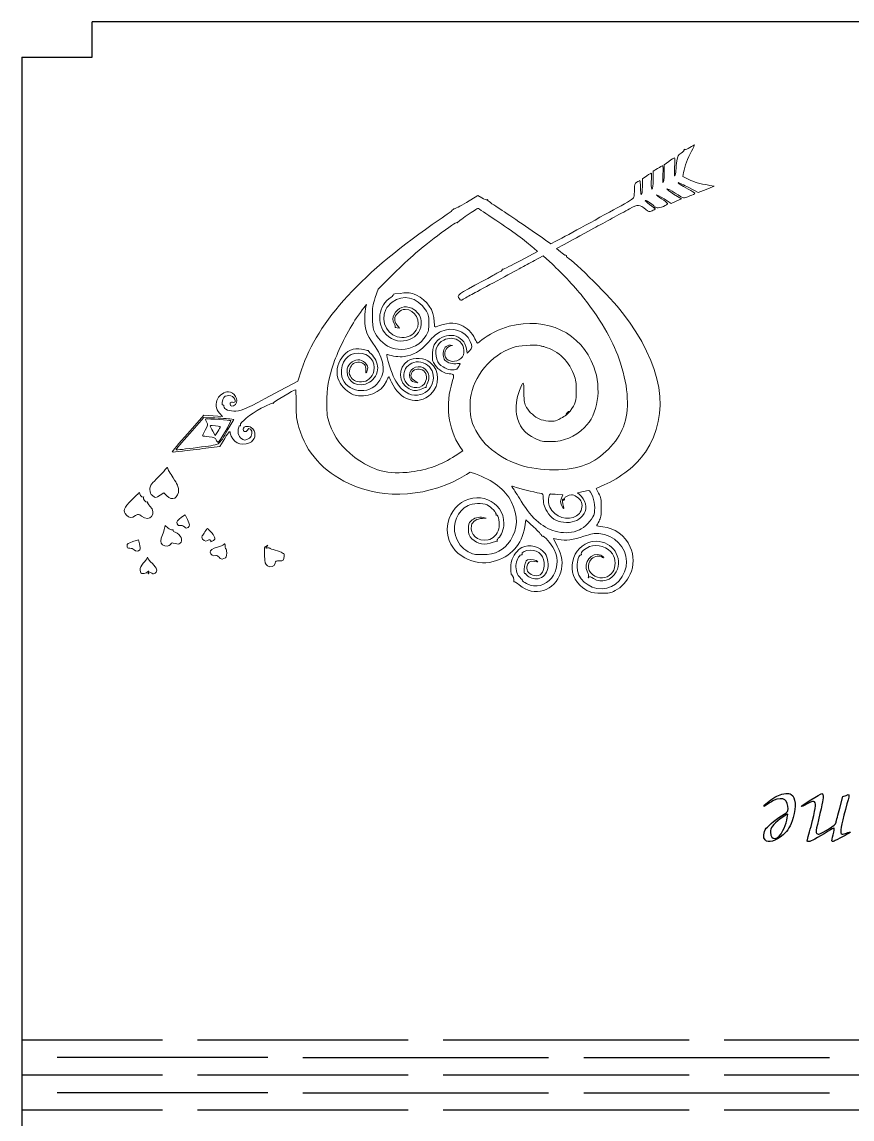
# Model space of a CAD drawing. Header units: millimetres. Extents: x 3 to 195, y -207 to -3.
# Drawn here: x 3 to 73.9, y -96.8 to -3 of the extents above; entities that cross this region are included whole.
import ezdxf

# ---------------------------------------------------------------- set-up
doc = ezdxf.new("R2010")
doc.units = ezdxf.units.MM
doc.layers.add('Box', color=7, linetype='CONTINUOUS')
doc.layers.add('Text', color=7, linetype='CONTINUOUS')
doc.layers.add('Heart', color=7, linetype='CONTINUOUS', lineweight=0)

msp = doc.modelspace()

# ---------------------------------------------------------------- linework, layer by layer
at = {"layer": 'Box', "color": 7}
for points in [[(138, -3), (9, -3)], [(9, -6), (9, -3)], [(3, -6), (3, -132)], [(3, -6), (9, -6)], [(15, -90), (3, -90)], [(36, -90), (18, -90)], [(60, -90), (39, -90)], [(84, -90), (63, -90)], [(24, -91.5), (6, -91.5)], [(27, -91.5), (48, -91.5)], [(51, -91.5), (72, -91.5)], [(15, -93), (3, -93)], [(36, -93), (18, -93)], [(60, -93), (39, -93)], [(84, -93), (63, -93)], [(24, -94.5), (6, -94.5)], [(27, -94.5), (48, -94.5)], [(51, -94.5), (72, -94.5)], [(15, -96), (3, -96)], [(36, -96), (18, -96)], [(60, -96), (39, -96)], [(84, -96), (63, -96)]]:
    msp.add_lwpolyline(points, dxfattribs=at)
at = {"layer": 'Heart', "color": 7}
for points in [[(60.201, -14.046), (60.201, -14.046)], [(57.873, -15.968), (57.873, -15.207), (58.276, -14.912)], [(56.942, -16.491), (56.942, -15.755), (57.311, -15.522)], [(59.529, -15.856), (59.471, -16.202), (59.987, -16.46)], [(56.011, -17.072), (56.011, -16.398), (56.392, -16.136)], [(58.683, -17.703), (59.349, -18.118), (58.909, -18.317), (58.469, -18.517), (57.865, -18.126)], [(61.768, -16.964), (62.149, -17.031), (61.462, -17.308), (60.775, -17.585), (59.973, -17.157)], [(40.974, -18.421), (41.95, -17.824), (42.295, -18.041)], [(41.048, -19.513), (41.048, -19.513)], [(45.622, -23.375), (47.044, -22.613), (46.722, -22.329)], [(47.745, -21.651), (48.179, -21.959), (48.603, -21.745)], [(49.334, -22.005), (48.661, -22.364), (49.003, -22.651)], [(48.318, -23.71), (47.521, -22.993), (46.792, -23.387)], [(34.756, -24.515), (33.441, -25.831), (33.19, -26.55)], [(31.585, -28.293), (31.585, -28.293)], [(35.056, -28.905), (35.268, -29.157), (35.064, -29.145)], [(39.039, -30.189), (39.039, -30.189)], [(40.991, -30.945), (41.048, -31.3), (41.248, -31.111)], [(24.579, -34.762), (26.576, -33.687), (26.889, -32.722)], [(36.566, -33.676), (36.834, -33.847), (36.58, -33.792)], [(17.168, -38.16), (18.531, -36.607), (19.338, -36.668), (20.146, -36.729), (19.875, -36.42)], [(49.746, -36.319), (49.746, -36.319)], [(18.927, -36.818), (18.546, -36.809), (17.337, -38.169), (17.337, -38.169)], [(19.838, -36.972), (19.838, -36.972)], [(20.602, -37.836), (21.114, -36.972), (20.761, -36.925)], [(19.096, -37.548), (19.096, -37.548)], [(19.3, -37.983), (19.503, -38.341), (19.723, -37.993)], [(20.323, -38.595), (19.899, -39.29), (18.715, -39.433)], [(40.02, -40.072), (40.666, -39.653), (40.42, -39.288)], [(15.455, -41.125), (15.455, -41.125)], [(41.765, -41.628), (41.309, -41.471), (40.977, -41.678)], [(44.95, -42.827), (44.95, -42.827)], [(52.741, -42.565), (52.054, -42.857), (52.275, -43.276)], [(13.057, -43.207), (13.057, -43.207)], [(15.369, -43.482), (15.13, -43.226), (14.815, -43.439)], [(48.004, -43.614), (48.004, -43.614)], [(49.104, -43.699), (49.226, -43.407), (48.745, -43.377)], [(50.721, -43.185), (50.469, -43.242), (50.65, -43.384)], [(16.632, -45.32), (16.948, -45.111), (17.134, -45.504), (17.134, -45.504)], [(42.393, -45.347), (42.676, -45.414), (42.337, -45.423)], [(46.736, -46.169), (46.056, -45.534), (45.957, -46.155)], [(15.193, -46.263), (15.244, -46.037), (15.487, -46.247), (15.487, -46.247)], [(19.212, -46.665), (19.212, -46.665)], [(12.478, -47.41), (12.971, -47.248), (13.054, -47.606), (13.054, -47.606)], [(20.366, -47.801), (20.366, -47.801)], [(48.842, -47.23), (48.404, -47.15), (48.739, -47.793)], [(23.922, -47.837), (23.922, -47.837)], [(13.756, -48.807), (13.756, -48.807)]]:
    msp.add_lwpolyline(points, dxfattribs=at)
for points in [[(59.313, -14.206), (59.476, -14.095), (59.599, -13.967), (59.586, -13.921)], [(60.201, -14.046), (59.874, -14.641), (59.617, -15.332), (59.529, -15.856)], [(59.586, -13.921), (59.573, -13.875), (59.6, -13.861), (59.646, -13.889)], [(59.646, -13.889), (59.692, -13.918), (59.883, -13.844), (60.07, -13.726)], [(60.07, -13.726), (60.257, -13.608), (60.429, -13.512), (60.452, -13.512)], [(60.452, -13.512), (60.476, -13.512), (60.363, -13.752), (60.201, -14.046)], [(58.276, -14.912), (58.497, -14.749), (58.711, -14.616), (58.751, -14.614)], [(58.751, -14.614), (58.792, -14.613), (58.799, -14.983), (58.768, -15.438)], [(58.879, -15.688), (58.888, -15.492), (58.923, -15.124), (58.956, -14.87)], [(58.956, -14.87), (59.009, -14.466), (59.054, -14.381), (59.313, -14.206)], [(56.392, -16.136), (56.601, -15.992), (56.777, -15.905), (56.782, -15.942)], [(57.311, -15.522), (57.514, -15.394), (57.71, -15.29), (57.747, -15.29)], [(57.747, -15.29), (57.784, -15.29), (57.791, -15.613), (57.763, -16.009)], [(58.768, -15.438), (58.735, -15.927), (58.742, -16.218), (58.787, -16.153)], [(58.787, -16.153), (58.828, -16.093), (58.87, -15.883), (58.879, -15.688)], [(55.332, -17.31), (55.333, -16.897), (55.362, -16.815), (55.542, -16.696)], [(55.542, -16.696), (55.657, -16.621), (55.771, -16.56), (55.796, -16.56)], [(55.796, -16.56), (55.821, -16.56), (55.842, -16.826), (55.842, -17.152)], [(56.774, -16.675), (56.763, -17.138), (56.786, -17.324), (56.85, -17.284)], [(56.782, -15.942), (56.787, -15.979), (56.783, -16.309), (56.774, -16.675)], [(56.85, -17.284), (56.905, -17.25), (56.942, -16.931), (56.942, -16.491)], [(57.763, -16.009), (57.733, -16.444), (57.744, -16.729), (57.793, -16.729)], [(57.793, -16.729), (57.838, -16.729), (57.873, -16.393), (57.873, -15.968)], [(59.094, -16.732), (58.96, -16.736), (59.334, -16.986), (59.927, -17.287)], [(59.973, -17.157), (59.533, -16.922), (59.137, -16.73), (59.094, -16.732)], [(59.987, -16.46), (60.468, -16.7), (60.807, -16.796), (61.768, -16.964)], [(55.283, -17.966), (55.31, -17.868), (55.332, -17.573), (55.332, -17.31)], [(55.842, -17.152), (55.842, -17.491), (55.878, -17.745), (55.926, -17.745)], [(55.926, -17.745), (55.976, -17.745), (56.011, -17.464), (56.011, -17.072)], [(57.22, -17.778), (57.197, -17.801), (57.389, -17.955), (57.647, -18.12)], [(57.865, -18.126), (57.533, -17.912), (57.243, -17.755), (57.22, -17.778)], [(58.11, -17.257), (58.059, -17.274), (58.317, -17.475), (58.683, -17.703)], [(58.814, -17.624), (58.478, -17.405), (58.162, -17.24), (58.11, -17.257)], [(59.517, -18.032), (59.466, -18.026), (59.15, -17.843), (58.814, -17.624)], [(60.498, -17.645), (60.498, -17.718), (59.665, -18.047), (59.517, -18.032)], [(59.927, -17.287), (60.241, -17.447), (60.498, -17.608), (60.498, -17.645)], [(39.916, -18.968), (39.961, -18.995), (40.436, -18.749), (40.974, -18.421)], [(42.295, -18.041), (42.485, -18.161), (42.686, -18.232), (42.743, -18.2)], [(42.743, -18.2), (42.799, -18.168), (42.818, -18.172), (42.784, -18.209)], [(42.784, -18.209), (42.751, -18.246), (43.152, -18.547), (43.675, -18.878)], [(53.866, -18.89), (54.827, -18.367), (55.25, -18.092), (55.283, -17.966)], [(56.31, -19.036), (55.77, -18.581), (55.639, -18.575), (54.921, -18.97)], [(56.268, -18.253), (56.204, -18.253), (56.368, -18.407), (56.632, -18.596)], [(57.027, -18.772), (57.027, -18.674), (56.412, -18.253), (56.268, -18.253)], [(56.632, -18.596), (56.896, -18.785), (57.112, -18.958), (57.112, -18.981)], [(58.166, -18.501), (58.235, -18.613), (57.447, -18.949), (57.285, -18.877)], [(57.647, -18.12), (57.905, -18.285), (58.139, -18.457), (58.166, -18.501)], [(38.654, -19.909), (39.329, -19.452), (39.871, -19.043), (39.859, -18.998)], [(39.859, -18.998), (39.846, -18.954), (39.872, -18.94), (39.916, -18.968)], [(41.048, -19.513), (40.571, -19.83), (40.2, -20.115), (40.222, -20.145)], [(41.956, -18.934), (41.933, -18.935), (41.524, -19.195), (41.048, -19.513)], [(43.483, -19.927), (42.667, -19.381), (41.98, -18.934), (41.956, -18.934)], [(43.675, -18.878), (44.497, -19.398), (46.27, -20.606), (47.745, -21.651)], [(50.762, -20.584), (51.716, -20.062), (53.113, -19.3), (53.866, -18.89)], [(54.921, -18.97), (54.566, -19.165), (53.894, -19.528), (53.429, -19.777)], [(56.839, -19.138), (56.585, -19.244), (56.548, -19.237), (56.31, -19.036)], [(57.112, -18.981), (57.112, -19.004), (56.989, -19.075), (56.839, -19.138)], [(57.09, -18.832), (57.056, -18.84), (57.027, -18.813), (57.027, -18.772)], [(57.285, -18.877), (57.213, -18.845), (57.125, -18.825), (57.09, -18.832)], [(26.889, -32.722), (28.23, -28.584), (32.167, -24.296), (38.654, -19.909)], [(40.209, -20.161), (40.125, -20.099), (39.869, -20.261), (38.824, -21.034)], [(40.222, -20.145), (40.245, -20.176), (40.239, -20.183), (40.209, -20.161)], [(46.722, -22.329), (46.008, -21.697), (44.891, -20.868), (43.483, -19.927)], [(48.603, -21.745), (48.835, -21.628), (49.807, -21.105), (50.762, -20.584)], [(51.862, -20.625), (50.582, -21.331), (50.019, -21.638), (49.334, -22.005)], [(53.429, -19.777), (52.963, -20.025), (52.258, -20.407), (51.862, -20.625)], [(38.824, -21.034), (37.126, -22.292), (36.109, -23.162), (34.756, -24.515)], [(44.095, -24.126), (44.153, -24.132), (44.84, -23.794), (45.622, -23.375)], [(46.792, -23.387), (46.391, -23.604), (45.872, -23.886), (45.639, -24.013)], [(49.003, -22.651), (49.191, -22.809), (49.395, -22.938), (49.457, -22.938)], [(49.457, -22.938), (49.518, -22.938), (49.551, -22.967), (49.528, -23.003)], [(49.528, -23.003), (49.506, -23.039), (49.544, -23.1), (49.613, -23.139)], [(49.613, -23.139), (50.216, -23.476), (53.35, -26.619), (54.295, -27.834)], [(45.639, -24.013), (44.931, -24.401), (42.295, -25.826), (41.575, -26.211)], [(43.48, -24.517), (43.597, -24.437), (43.778, -24.344), (43.884, -24.312)], [(43.884, -24.312), (43.989, -24.279), (44.056, -24.221), (44.033, -24.183)], [(44.033, -24.183), (44.009, -24.145), (44.037, -24.119), (44.095, -24.126)], [(51.008, -26.593), (50.461, -25.876), (49.08, -24.396), (48.318, -23.71)], [(40.373, -26.669), (40.137, -26.345), (40.182, -26.311), (42.464, -25.092)], [(42.464, -25.092), (42.907, -24.855), (43.364, -24.596), (43.48, -24.517)], [(37.477, -27.591), (36.745, -26.517), (35.551, -26.243), (34.639, -26.94)], [(34.725, -26.308), (34.706, -26.278), (34.773, -26.246), (34.874, -26.235)], [(34.874, -26.235), (36.196, -26.102), (36.159, -26.1), (36.698, -26.341)], [(41.575, -26.211), (41.203, -26.409), (40.806, -26.629), (40.693, -26.699)], [(32.436, -27.201), (32.552, -26.967), (32.012, -27.661), (31.585, -28.293)], [(33.19, -26.55), (32.971, -27.179), (32.939, -27.387), (32.939, -28.201)], [(34.128, -29.714), (33.236, -28.785), (33.433, -27.231), (34.534, -26.509)], [(34.639, -26.94), (34.425, -27.103), (34.175, -27.385), (34.082, -27.567)], [(34.534, -26.509), (34.657, -26.428), (34.743, -26.338), (34.725, -26.308)], [(36.698, -26.341), (37.612, -26.752), (38.229, -27.665), (38.23, -28.612)], [(40.693, -26.699), (40.507, -26.815), (40.479, -26.813), (40.373, -26.669)], [(54.144, -32.162), (53.544, -30.328), (52.657, -28.753), (51.008, -26.593)], [(32.317, -28.954), (32.245, -28.496), (32.317, -27.44), (32.436, -27.201)], [(34.082, -27.567), (33.546, -28.617), (34.326, -29.973), (35.465, -29.973)], [(34.802, -28.782), (34.643, -28.477), (34.643, -28.298), (34.8, -27.993)], [(35.132, -27.854), (34.778, -28.209), (34.753, -28.546), (35.056, -28.905)], [(34.8, -27.993), (35.106, -27.401), (35.721, -27.189), (36.307, -27.472)], [(35.733, -27.566), (35.49, -27.566), (35.356, -27.631), (35.132, -27.854)], [(36.685, -29.348), (37.177, -28.619), (36.614, -27.566), (35.733, -27.566)], [(36.307, -27.472), (36.769, -27.696), (37.058, -28.081), (37.11, -28.542)], [(37.765, -28.7), (37.765, -28.058), (37.746, -27.985), (37.477, -27.591)], [(54.295, -27.834), (57.758, -32.284), (58.461, -36.525), (56.27, -39.751)], [(31.585, -28.293), (30.902, -29.303), (29.984, -31.125), (29.647, -32.138)], [(33.166, -30.737), (32.596, -29.926), (32.407, -29.528), (32.317, -28.954)], [(32.939, -28.201), (32.939, -29.252), (33.063, -29.605), (33.647, -30.219)], [(37.11, -28.542), (37.283, -30.081), (35.249, -30.88), (34.128, -29.714)], [(34.894, -29.078), (34.913, -29.048), (34.871, -28.914), (34.802, -28.782)], [(37.527, -29.792), (37.735, -29.437), (37.765, -29.301), (37.765, -28.7)], [(38.23, -28.612), (38.231, -29.052), (38.248, -29.101), (38.379, -29.046)], [(38.379, -29.046), (39.193, -28.7), (39.938, -28.655), (40.54, -28.913)], [(41.307, -30.3), (40.865, -29.367), (39.761, -29), (38.781, -29.46)], [(40.54, -28.913), (40.997, -29.108), (41.466, -29.575), (41.707, -30.074)], [(42.293, -30.17), (42.784, -29.75), (43.869, -29.208), (44.623, -29.005)], [(44.623, -29.005), (47.836, -28.143), (50.804, -29.565), (51.867, -32.476)], [(35.064, -29.145), (34.952, -29.138), (34.876, -29.108), (34.894, -29.078)], [(35.395, -30.981), (36.309, -30.975), (37.086, -30.542), (37.527, -29.792)], [(35.465, -29.973), (35.993, -29.973), (36.407, -29.762), (36.685, -29.348)], [(38.781, -29.46), (38.489, -29.597), (38.163, -29.875), (37.726, -30.36)], [(38.35, -30.406), (39.154, -29.351), (40.79, -29.685), (40.991, -30.945)], [(40.238, -30.187), (39.891, -29.976), (39.477, -29.977), (39.039, -30.189)], [(30.092, -33.705), (29.466, -32.335), (30.676, -30.617), (32.021, -30.967)], [(33.332, -33.945), (34.109, -33.107), (34.052, -31.998), (33.166, -30.737)], [(33.647, -30.219), (34.148, -30.747), (34.695, -30.986), (35.395, -30.981)], [(37.726, -30.36), (37.021, -31.144), (36.429, -31.494), (35.645, -31.592)], [(38.084, -31.317), (38.114, -30.817), (38.162, -30.652), (38.35, -30.406)], [(39.039, -30.189), (38.438, -30.48), (38.21, -31.1), (38.445, -31.808)], [(39.658, -30.674), (39.179, -30.748), (38.947, -31.422), (39.277, -31.786)], [(38.993, -31.313), (38.993, -30.883), (39.239, -30.61), (39.61, -30.627)], [(39.61, -30.627), (39.853, -30.638), (39.858, -30.643), (39.658, -30.674)], [(40.633, -31.62), (40.928, -31.2), (40.732, -30.489), (40.238, -30.187)], [(41.248, -31.111), (41.485, -30.889), (41.498, -30.703), (41.307, -30.3)], [(45.22, -30.744), (43.384, -31.222), (41.798, -32.911), (41.368, -34.848)], [(41.707, -30.074), (41.806, -30.278), (41.906, -30.445), (41.929, -30.445)], [(41.929, -30.445), (41.953, -30.445), (42.116, -30.321), (42.293, -30.17)], [(47.318, -30.671), (47.211, -30.563), (45.714, -30.615), (45.22, -30.744)], [(47.577, -30.748), (47.466, -30.737), (47.349, -30.702), (47.318, -30.671)], [(49.051, -31.508), (48.663, -31.176), (47.901, -30.783), (47.577, -30.748)], [(31.754, -31.292), (30.844, -31.292), (30.197, -32.085), (30.293, -33.083)], [(31.068, -32.172), (31.463, -31.777), (31.944, -31.765), (32.321, -32.142)], [(33.063, -32.831), (33.262, -31.999), (32.66, -31.292), (31.754, -31.292)], [(32.021, -30.967), (32.2, -31.014), (32.411, -31.057), (32.491, -31.063)], [(32.491, -31.063), (32.57, -31.069), (32.62, -31.089), (32.601, -31.107)], [(32.601, -31.107), (32.583, -31.126), (32.685, -31.24), (32.829, -31.361)], [(32.829, -31.361), (33.144, -31.626), (33.401, -32.159), (33.403, -32.556)], [(34.242, -31.419), (34.123, -31.374), (34.131, -31.456), (34.298, -32.028)], [(35.645, -31.592), (35.247, -31.642), (34.621, -31.565), (34.242, -31.419)], [(37.47, -32.21), (36.4, -31.642), (35.237, -32.647), (35.74, -33.706)], [(35.963, -31.971), (36.543, -31.618), (37.38, -31.678), (37.892, -32.109)], [(38.299, -32.317), (38.067, -31.956), (38.051, -31.88), (38.084, -31.317)], [(38.445, -31.808), (38.562, -32.16), (38.66, -32.284), (38.977, -32.485)], [(39.08, -31.804), (39.032, -31.715), (38.993, -31.494), (38.993, -31.313)], [(40.062, -32.209), (39.649, -32.242), (39.219, -32.064), (39.08, -31.804)], [(39.277, -31.786), (39.597, -32.139), (40.332, -32.05), (40.633, -31.62)], [(50.144, -33.132), (49.872, -32.43), (49.523, -31.912), (49.051, -31.508)], [(29.647, -32.138), (29.188, -33.519), (29.049, -34.316), (29.05, -35.567)], [(30.78, -32.858), (30.78, -32.518), (30.823, -32.418), (31.068, -32.172)], [(31.022, -32.653), (30.933, -32.952), (30.939, -33.037), (31.069, -33.278)], [(31.843, -32.083), (31.417, -32.036), (31.152, -32.22), (31.022, -32.653)], [(32.371, -32.75), (32.409, -32.336), (32.244, -32.127), (31.843, -32.083)], [(32.321, -32.142), (32.536, -32.357), (32.569, -32.443), (32.524, -32.668)], [(32.524, -32.668), (32.446, -33.06), (32.338, -33.118), (32.371, -32.75)], [(33.403, -32.556), (33.406, -33.02), (33.1, -33.551), (32.691, -33.79)], [(34.298, -32.028), (34.603, -33.069), (34.832, -33.601), (35.171, -34.049)], [(36.072, -34.34), (35.159, -33.898), (35.095, -32.498), (35.963, -31.971)], [(36.114, -33.177), (36.114, -32.512), (37.012, -32.21), (37.494, -32.713)], [(37.325, -32.818), (37.012, -32.571), (36.568, -32.613), (36.347, -32.911)], [(37.041, -34.849), (38.294, -34.512), (38.573, -32.796), (37.47, -32.21)], [(37.494, -32.713), (37.799, -33.032), (37.858, -33.382), (37.675, -33.795)], [(37.892, -32.109), (38.706, -32.794), (38.729, -34.052), (37.94, -34.811)], [(39.507, -33.071), (39.112, -33.068), (38.562, -32.725), (38.299, -32.317)], [(38.977, -32.485), (39.359, -32.727), (39.922, -32.815), (40.144, -32.666)], [(40.432, -32.207), (40.432, -32.192), (40.266, -32.193), (40.062, -32.209)], [(40.144, -32.666), (40.226, -32.612), (40.432, -32.282), (40.432, -32.207)], [(51.867, -32.476), (52.553, -34.357), (52.216, -36.561), (51.074, -37.652)], [(54.399, -37.588), (54.92, -36.195), (54.829, -34.256), (54.144, -32.162)], [(31.338, -34.853), (30.909, -34.707), (30.289, -34.136), (30.092, -33.705)], [(30.293, -33.083), (30.425, -34.461), (32.348, -35.006), (33.332, -33.945)], [(32.691, -33.79), (31.793, -34.317), (30.78, -33.822), (30.78, -32.858)], [(31.069, -33.278), (31.251, -33.617), (31.513, -33.747), (32.009, -33.747)], [(34.138, -33.703), (33.742, -34.667), (32.404, -35.216), (31.338, -34.853)], [(32.009, -33.747), (32.522, -33.747), (32.927, -33.394), (33.063, -32.831)], [(34.342, -33.324), (34.316, -33.324), (34.224, -33.495), (34.138, -33.703)], [(34.575, -33.77), (34.473, -33.525), (34.368, -33.324), (34.342, -33.324)], [(35.74, -33.706), (36.019, -34.296), (36.969, -34.434), (37.362, -33.943)], [(36.58, -33.792), (36.256, -33.723), (36.114, -33.535), (36.114, -33.177)], [(36.347, -32.911), (36.136, -33.194), (36.209, -33.447), (36.566, -33.676)], [(37.362, -33.943), (37.644, -33.59), (37.626, -33.055), (37.325, -32.818)], [(39.767, -33.758), (39.961, -33.169), (39.925, -33.074), (39.507, -33.071)], [(45.514, -34.481), (45.836, -33.622), (45.893, -33.648), (45.893, -34.656)], [(50.365, -34.509), (50.366, -33.841), (50.329, -33.608), (50.144, -33.132)], [(19.735, -35.178), (19.893, -34.873), (20.323, -34.594), (20.637, -34.594)], [(20.637, -34.594), (21.166, -34.593), (21.55, -35.299), (21.233, -35.69)], [(26.397, -34.424), (26.259, -34.424), (24.454, -35.494), (24.491, -35.554)], [(26.427, -35.673), (26.423, -34.986), (26.41, -34.424), (26.397, -34.424)], [(37.94, -34.811), (36.873, -35.839), (35.22, -35.327), (34.575, -33.77)], [(35.171, -34.049), (35.682, -34.725), (36.385, -35.026), (37.041, -34.849)], [(37.112, -34.369), (36.702, -34.551), (36.497, -34.545), (36.072, -34.34)], [(37.49, -34.242), (37.455, -34.235), (37.285, -34.292), (37.112, -34.369)], [(37.541, -34.191), (37.548, -34.226), (37.525, -34.249), (37.49, -34.242)], [(37.675, -33.795), (37.594, -33.978), (37.533, -34.156), (37.541, -34.191)], [(40.42, -39.288), (39.408, -37.789), (39.153, -35.625), (39.767, -33.758)], [(45.253, -36.511), (45.153, -35.971), (45.256, -35.17), (45.514, -34.481)], [(45.893, -34.656), (45.893, -35.489), (45.912, -35.6), (46.117, -35.948)], [(49.851, -36.246), (50.283, -35.652), (50.364, -35.378), (50.365, -34.509)], [(19.875, -36.42), (19.565, -36.067), (19.513, -35.608), (19.735, -35.178)], [(20.252, -35.087), (20.109, -35.245), (20.051, -35.826), (20.187, -35.742)], [(21.213, -35.371), (21.213, -34.963), (20.544, -34.765), (20.252, -35.087)], [(20.79, -35.624), (20.79, -35.499), (20.836, -35.473), (21.001, -35.504)], [(21.233, -35.69), (21.048, -35.92), (20.79, -35.881), (20.79, -35.624)], [(21.001, -35.504), (21.171, -35.537), (21.213, -35.511), (21.213, -35.371)], [(21.286, -36.248), (21.885, -36.183), (22.216, -36.034), (24.579, -34.762)], [(24.446, -35.577), (24.393, -35.544), (23.944, -35.738), (23.447, -36.008)], [(24.491, -35.554), (24.518, -35.599), (24.498, -35.609), (24.446, -35.577)], [(29.05, -35.567), (29.051, -36.55), (29.077, -36.741), (29.286, -37.345)], [(41.368, -34.848), (41.242, -35.413), (41.261, -36.438), (41.409, -37.003)], [(20.187, -35.742), (20.229, -35.717), (20.257, -35.762), (20.251, -35.843)], [(20.251, -35.843), (20.231, -36.097), (20.761, -36.304), (21.286, -36.248)], [(23.447, -36.008), (22.477, -36.535), (21.597, -37.249), (21.673, -37.447)], [(26.661, -37.668), (26.462, -37.011), (26.434, -36.772), (26.427, -35.673)], [(46.859, -38.605), (45.914, -38.157), (45.444, -37.544), (45.253, -36.511)], [(46.117, -35.948), (46.351, -36.346), (46.822, -36.767), (47.236, -36.948)], [(49.041, -36.872), (49.414, -36.683), (49.687, -36.472), (49.851, -36.246)], [(49.597, -36.467), (49.463, -36.572), (49.46, -36.569), (49.565, -36.435)], [(49.565, -36.435), (49.676, -36.294), (49.746, -36.249), (49.746, -36.319)], [(49.746, -36.319), (49.746, -36.336), (49.679, -36.403), (49.597, -36.467)], [(18.798, -37.218), (18.649, -36.953), (18.646, -36.906), (18.779, -36.914)], [(18.662, -37.883), (18.894, -37.469), (18.906, -37.412), (18.798, -37.218)], [(18.779, -36.914), (18.837, -36.917), (19.314, -36.943), (19.838, -36.972)], [(20.761, -36.925), (20.418, -36.879), (19.701, -36.837), (18.927, -36.818)], [(19.244, -37.486), (19.163, -37.478), (19.096, -37.506), (19.096, -37.548)], [(19.943, -37.606), (19.943, -37.572), (19.67, -37.525), (19.244, -37.486)], [(20.839, -37.07), (20.902, -37.133), (19.862, -38.912), (19.763, -38.912)], [(19.838, -36.972), (20.363, -37), (20.813, -37.045), (20.839, -37.07)], [(21.644, -37.519), (21.543, -37.457), (21.467, -37.677), (21.467, -38.033)], [(21.673, -37.447), (21.698, -37.512), (21.685, -37.545), (21.644, -37.519)], [(21.89, -37.811), (21.89, -37.487), (22.483, -37.465), (22.731, -37.78)], [(29.286, -37.345), (29.702, -38.544), (30.281, -39.309), (31.452, -40.206)], [(41.409, -37.003), (41.842, -38.666), (43.45, -40.174), (45.514, -40.853)], [(47.236, -36.948), (47.369, -37.006), (47.702, -37.077), (47.977, -37.106)], [(47.977, -37.106), (48.432, -37.153), (48.529, -37.132), (49.041, -36.872)], [(15.841, -39.749), (15.821, -39.729), (16.418, -39.014), (17.168, -38.16)], [(17.337, -38.169), (16.673, -38.917), (16.145, -39.545), (16.165, -39.565)], [(17.995, -39.365), (20.054, -39.094), (19.753, -39.271), (20.602, -37.836)], [(18.441, -38.37), (18.423, -38.351), (18.522, -38.132), (18.662, -37.883)], [(18.989, -38.457), (18.706, -38.427), (18.46, -38.388), (18.441, -38.37)], [(19.096, -37.548), (19.096, -37.59), (19.188, -37.786), (19.3, -37.983)], [(19.723, -37.993), (19.844, -37.802), (19.943, -37.628), (19.943, -37.606)], [(20.796, -38.13), (20.751, -37.915), (20.719, -37.947), (20.323, -38.595)], [(22.437, -38.961), (21.678, -39.278), (20.962, -38.916), (20.796, -38.13)], [(21.467, -38.033), (21.467, -38.232), (21.534, -38.394), (21.675, -38.534)], [(22.265, -37.879), (22.122, -38.083), (21.89, -38.041), (21.89, -37.811)], [(22.522, -37.808), (22.412, -37.717), (22.37, -37.729), (22.265, -37.879)], [(22.429, -38.567), (22.684, -38.367), (22.73, -37.981), (22.522, -37.808)], [(22.731, -37.78), (23.063, -38.202), (22.924, -38.757), (22.437, -38.961)], [(30.916, -42.44), (28.717, -41.398), (27.318, -39.829), (26.661, -37.668)], [(51.074, -37.652), (50.213, -38.475), (49.316, -38.849), (48.179, -38.861)], [(51.181, -40.831), (52.554, -40.277), (53.901, -38.919), (54.399, -37.588)], [(16.165, -39.565), (16.185, -39.585), (17.009, -39.495), (17.995, -39.365)], [(19.594, -38.711), (19.517, -38.543), (19.42, -38.502), (18.989, -38.457)], [(19.763, -38.912), (19.72, -38.912), (19.644, -38.821), (19.594, -38.711)], [(21.675, -38.534), (21.929, -38.788), (22.136, -38.797), (22.429, -38.567)], [(48.179, -38.861), (47.493, -38.868), (47.362, -38.843), (46.859, -38.605)], [(16.704, -39.681), (16.25, -39.739), (15.862, -39.769), (15.841, -39.749)], [(18.715, -39.433), (18.063, -39.512), (17.158, -39.623), (16.704, -39.681)], [(31.452, -40.206), (32.938, -41.344), (34.299, -41.695), (36.264, -41.449)], [(36.264, -41.449), (37.633, -41.277), (38.853, -40.83), (40.02, -40.072)], [(56.27, -39.751), (55.502, -40.882), (54.13, -41.976), (52.741, -42.565)], [(15.24, -41.258), (15.385, -41.073), (15.454, -41.031), (15.455, -41.125)], [(15.455, -41.125), (15.456, -41.201), (15.665, -41.58), (15.921, -41.967)], [(45.514, -40.853), (47.236, -41.42), (49.748, -41.41), (51.181, -40.831)], [(13.932, -42.955), (13.932, -42.639), (13.982, -42.557), (14.479, -42.068)], [(14.479, -42.068), (14.779, -41.772), (15.122, -41.407), (15.24, -41.258)], [(15.921, -41.967), (16.254, -42.47), (16.387, -42.752), (16.387, -42.956)], [(40.977, -41.678), (37.888, -43.594), (33.977, -43.89), (30.916, -42.44)], [(44.801, -43.989), (44.312, -42.991), (43.19, -42.118), (41.765, -41.628)], [(14.155, -43.477), (13.978, -43.339), (13.932, -43.229), (13.932, -42.955)], [(16.387, -42.956), (16.387, -43.701), (15.839, -43.984), (15.369, -43.482)], [(40.268, -44.3), (41.792, -42.929), (44.198, -43.89), (44.18, -45.861)], [(45.089, -42.733), (44.797, -42.615), (44.798, -42.614), (44.95, -42.827)], [(44.95, -42.827), (45.025, -42.932), (45.34, -43.433), (45.651, -43.941)], [(47.227, -43.268), (46.763, -43.189), (45.335, -42.832), (45.089, -42.733)], [(51.238, -43.062), (51.093, -43.098), (50.86, -43.154), (50.721, -43.185)], [(51.7, -43.387), (51.512, -43.013), (51.491, -42.998), (51.238, -43.062)], [(11.938, -45.138), (11.577, -44.777), (11.655, -44.561), (12.418, -43.807)], [(12.418, -43.807), (12.796, -43.433), (13.084, -43.163), (13.057, -43.207)], [(13.057, -43.207), (12.985, -43.323), (13.249, -43.666), (13.358, -43.599)], [(13.398, -43.626), (13.325, -43.745), (13.585, -44.091), (13.696, -44.022)], [(13.358, -43.599), (13.408, -43.568), (13.426, -43.58), (13.398, -43.626)], [(13.696, -44.022), (13.747, -43.991), (13.765, -44.004), (13.736, -44.05)], [(13.736, -44.05), (13.707, -44.097), (13.797, -44.243), (13.935, -44.375)], [(14.815, -43.439), (14.435, -43.697), (14.434, -43.697), (14.155, -43.477)], [(44.734, -47.314), (45.389, -46.283), (45.41, -45.232), (44.801, -43.989)], [(45.651, -43.941), (46.604, -45.498), (47.59, -46.324), (48.795, -46.576)], [(47.544, -43.736), (47.544, -43.324), (47.543, -43.322), (47.227, -43.268)], [(47.992, -45.027), (47.636, -44.5), (47.544, -44.236), (47.544, -43.736)], [(48.004, -43.614), (47.926, -44.028), (48.01, -44.371), (48.284, -44.757)], [(48.162, -43.33), (48.106, -43.321), (48.035, -43.449), (48.004, -43.614)], [(48.745, -43.377), (48.48, -43.36), (48.218, -43.339), (48.162, -43.33)], [(49.105, -44.288), (48.997, -44.029), (48.997, -43.954), (49.104, -43.699)], [(49.25, -43.772), (49.156, -43.831), (49.166, -44.056), (49.28, -44.416)], [(49.288, -43.879), (49.242, -43.92), (49.239, -43.901), (49.279, -43.83)], [(49.279, -43.83), (49.326, -43.75), (49.317, -43.731), (49.25, -43.772)], [(49.365, -43.712), (49.365, -43.765), (49.33, -43.84), (49.288, -43.879)], [(49.947, -43.4), (49.726, -43.402), (49.365, -43.595), (49.365, -43.712)], [(50.763, -43.909), (50.657, -43.711), (50.156, -43.399), (49.947, -43.4)], [(50.629, -44.999), (50.861, -44.724), (50.924, -44.209), (50.763, -43.909)], [(50.65, -43.384), (51.14, -43.769), (51.335, -44.581), (51.042, -45.01)], [(51.861, -45.139), (52.011, -44.683), (51.936, -43.856), (51.7, -43.387)], [(52.275, -43.276), (52.469, -43.643), (52.497, -43.795), (52.497, -44.5)], [(13.935, -44.375), (14.584, -44.998), (13.917, -45.791), (13.216, -45.23)], [(40.828, -48.793), (39.105, -47.885), (38.82, -45.601), (40.268, -44.3)], [(41.119, -44.325), (40.202, -44.793), (39.745, -45.873), (40.039, -46.883)], [(42.743, -44.275), (42.333, -44.104), (41.503, -44.129), (41.119, -44.325)], [(43.511, -45.11), (43.592, -44.979), (43.071, -44.412), (42.743, -44.275)], [(48.284, -44.757), (48.824, -45.518), (50.083, -45.648), (50.629, -44.999)], [(49.28, -44.416), (49.371, -44.7), (49.237, -44.602), (49.105, -44.288)], [(52.497, -44.5), (52.497, -45.171), (52.465, -45.363), (52.307, -45.66)], [(12.708, -45.188), (12.363, -45.398), (12.187, -45.387), (11.938, -45.138)], [(13.216, -45.23), (12.969, -45.032), (12.964, -45.032), (12.708, -45.188)], [(16.272, -45.897), (16.195, -45.697), (16.289, -45.547), (16.632, -45.32)], [(16.628, -46.028), (16.413, -46.058), (16.32, -46.023), (16.272, -45.897)], [(17.134, -45.504), (17.353, -45.968), (17.36, -46.053), (17.19, -46.194)], [(41.152, -46.364), (41.152, -45.955), (41.188, -45.829), (41.357, -45.649)], [(41.357, -45.649), (41.612, -45.378), (42.021, -45.259), (42.393, -45.347)], [(42.337, -45.423), (41.879, -45.435), (41.479, -45.69), (41.407, -46.017)], [(43.546, -45.147), (43.493, -45.179), (43.478, -45.164), (43.511, -45.11)], [(43.745, -46.324), (43.852, -45.925), (43.704, -45.049), (43.546, -45.147)], [(44.18, -45.861), (44.176, -46.343), (43.963, -46.9), (43.699, -47.118)], [(49.531, -45.77), (48.84, -45.77), (48.326, -45.522), (47.992, -45.027)], [(51.042, -45.01), (50.678, -45.541), (50.223, -45.77), (49.531, -45.77)], [(50.625, -46.414), (51.046, -46.238), (51.732, -45.53), (51.861, -45.139)], [(52.307, -45.66), (52.202, -45.856), (52.116, -46.032), (52.116, -46.051)], [(15.011, -47.684), (14.825, -47.543), (14.822, -47.24), (15.003, -46.817)], [(15.003, -46.817), (15.079, -46.637), (15.165, -46.387), (15.193, -46.263)], [(15.487, -46.247), (15.621, -46.362), (15.785, -46.436), (15.852, -46.411)], [(15.852, -46.411), (15.919, -46.385), (15.949, -46.401), (15.921, -46.448)], [(15.921, -46.448), (15.892, -46.494), (15.965, -46.568), (16.082, -46.613)], [(16.082, -46.613), (16.572, -46.799), (16.804, -47.307), (16.511, -47.55)], [(16.902, -46.157), (16.814, -46.077), (16.691, -46.019), (16.628, -46.028)], [(17.19, -46.194), (17.085, -46.281), (17.032, -46.274), (16.902, -46.157)], [(18.371, -47.035), (18.371, -46.944), (18.394, -46.87), (18.424, -46.87)], [(18.424, -46.87), (18.453, -46.87), (18.549, -46.737), (18.637, -46.574)], [(18.637, -46.574), (18.724, -46.411), (18.816, -46.281), (18.84, -46.286)], [(18.84, -46.286), (18.865, -46.29), (19.032, -46.461), (19.212, -46.665)], [(19.212, -46.665), (19.558, -47.058), (19.568, -47.216), (19.26, -47.381)], [(41.445, -47.164), (41.178, -46.888), (41.152, -46.816), (41.152, -46.364)], [(41.407, -46.017), (41.23, -46.827), (41.922, -47.43), (42.833, -47.259)], [(42.833, -47.259), (43.211, -47.188), (43.627, -46.761), (43.745, -46.324)], [(45.957, -46.155), (45.716, -47.67), (44.759, -48.722), (43.271, -49.11)], [(47.396, -46.879), (47.408, -46.837), (47.111, -46.518), (46.736, -46.169)], [(48.795, -46.576), (49.429, -46.708), (50.054, -46.653), (50.625, -46.414)], [(52.292, -46.724), (51.9, -46.689), (51.67, -46.73), (51.017, -46.954)], [(52.116, -46.051), (52.116, -46.069), (52.347, -46.106), (52.629, -46.131)], [(54.656, -49.102), (54.656, -47.897), (53.609, -46.843), (52.292, -46.724)], [(52.629, -46.131), (53.636, -46.223), (54.521, -46.879), (54.976, -47.871)], [(11.984, -47.771), (11.984, -47.602), (12.061, -47.546), (12.478, -47.41)], [(12.228, -47.971), (12.028, -47.971), (11.984, -47.935), (11.984, -47.771)], [(13.054, -47.606), (13.101, -47.811), (13.106, -48.021), (13.065, -48.095)], [(15.706, -47.64), (15.604, -47.829), (15.233, -47.852), (15.011, -47.684)], [(16.086, -47.568), (15.83, -47.49), (15.781, -47.499), (15.706, -47.64)], [(16.511, -47.55), (16.411, -47.633), (16.31, -47.637), (16.086, -47.568)], [(18.854, -47.315), (18.721, -47.449), (18.371, -47.245), (18.371, -47.035)], [(19.128, -47.396), (19.203, -47.274), (18.965, -47.205), (18.854, -47.315)], [(19.26, -47.381), (19.159, -47.435), (19.099, -47.442), (19.128, -47.396)], [(19.717, -47.886), (19.942, -47.826), (20.18, -47.722), (20.246, -47.656)], [(20.246, -47.656), (20.35, -47.552), (20.366, -47.572), (20.366, -47.801)], [(20.366, -47.801), (20.366, -47.946), (20.395, -48.048), (20.43, -48.026)], [(23.745, -47.85), (23.764, -47.869), (23.84, -47.837), (23.914, -47.78)], [(23.914, -47.78), (24.036, -47.685), (24.037, -47.69), (23.922, -47.837)], [(40.039, -46.883), (40.224, -47.519), (40.572, -47.966), (41.116, -48.267)], [(43.269, -47.458), (42.584, -47.746), (41.903, -47.636), (41.445, -47.164)], [(42.339, -48.521), (43.463, -48.521), (44.205, -48.147), (44.734, -47.314)], [(43.592, -47.367), (43.554, -47.358), (43.408, -47.399), (43.269, -47.458)], [(43.699, -47.118), (43.626, -47.179), (43.588, -47.263), (43.615, -47.305)], [(43.615, -47.305), (43.641, -47.348), (43.631, -47.375), (43.592, -47.367)], [(45.699, -47.92), (46.346, -47.585), (47.282, -47.824), (47.696, -48.429)], [(47.456, -46.934), (47.412, -46.945), (47.384, -46.921), (47.396, -46.879)], [(48.473, -48.078), (48.222, -47.574), (47.616, -46.892), (47.456, -46.934)], [(48.739, -47.793), (49.154, -48.592), (49.248, -49.294), (49.036, -50.023)], [(51.017, -46.954), (50.109, -47.266), (49.473, -47.347), (48.842, -47.23)], [(50.691, -51.16), (49.281, -49.825), (50.176, -47.388), (52.078, -47.38)], [(53.464, -48.461), (53.064, -47.85), (52.185, -47.571), (51.494, -47.835)], [(52.078, -47.38), (53.461, -47.374), (54.383, -48.788), (53.776, -49.985)], [(12.577, -48.098), (12.519, -48.028), (12.362, -47.971), (12.228, -47.971)], [(13.065, -48.095), (12.972, -48.261), (12.713, -48.262), (12.577, -48.098)], [(13.701, -48.818), (13.737, -48.722), (13.751, -48.719), (13.756, -48.807)], [(19.096, -48.317), (19.096, -48.11), (19.227, -48.019), (19.717, -47.886)], [(19.556, -48.596), (19.369, -48.668), (19.096, -48.503), (19.096, -48.317)], [(19.85, -48.743), (19.751, -48.622), (19.638, -48.565), (19.556, -48.596)], [(20.252, -48.856), (20.043, -48.929), (19.988, -48.914), (19.85, -48.743)], [(20.493, -48.379), (20.493, -48.733), (20.47, -48.778), (20.252, -48.856)], [(20.43, -48.026), (20.465, -48.005), (20.493, -48.163), (20.493, -48.379)], [(23.738, -48.572), (23.723, -48.156), (23.726, -47.831), (23.745, -47.85)], [(23.97, -49.464), (23.783, -49.341), (23.763, -49.265), (23.738, -48.572)], [(23.922, -47.837), (23.804, -47.989), (23.809, -47.997), (23.986, -47.951)], [(23.986, -47.951), (24.091, -47.924), (24.176, -47.931), (24.176, -47.965)], [(24.176, -47.965), (24.176, -48), (24.386, -48.076), (24.642, -48.133)], [(24.642, -48.133), (24.898, -48.19), (25.16, -48.29), (25.225, -48.354)], [(25.225, -48.354), (25.289, -48.418), (25.359, -48.453), (25.38, -48.432)], [(25.38, -48.432), (25.446, -48.366), (25.395, -48.865), (25.324, -48.98)], [(41.116, -48.267), (41.531, -48.497), (41.649, -48.521), (42.339, -48.521)], [(44.832, -49.083), (44.949, -48.648), (45.362, -48.094), (45.699, -47.92)], [(45.696, -48.53), (45.575, -48.455), (45.292, -48.907), (45.22, -49.292)], [(46.431, -48.14), (46.036, -48.14), (45.64, -48.344), (45.736, -48.498)], [(45.736, -48.498), (45.769, -48.552), (45.753, -48.565), (45.696, -48.53)], [(46.102, -50.997), (47.752, -51.833), (49.36, -49.853), (48.473, -48.078)], [(47.61, -49.467), (47.676, -48.674), (47.202, -48.14), (46.431, -48.14)], [(47.696, -48.429), (47.933, -48.774), (48.023, -49.45), (47.888, -49.861)], [(50.751, -48.545), (50.602, -48.512), (50.433, -49.028), (50.428, -49.532)], [(51.494, -47.835), (51.082, -47.992), (50.714, -48.333), (50.801, -48.475)], [(50.801, -48.475), (50.833, -48.526), (50.811, -48.557), (50.751, -48.545)], [(51.318, -50.015), (50.902, -49.211), (51.67, -48.238), (52.461, -48.566)], [(52.607, -48.75), (52.415, -48.557), (51.913, -48.628), (51.677, -48.881)], [(52.461, -48.566), (52.597, -48.622), (52.709, -48.71), (52.709, -48.76)], [(52.709, -48.76), (52.709, -48.82), (52.674, -48.816), (52.607, -48.75)], [(53.478, -49.992), (53.751, -49.61), (53.744, -48.889), (53.464, -48.461)], [(54.976, -47.871), (55.292, -48.559), (55.294, -49.51), (54.981, -50.182)], [(13.106, -49.855), (13.09, -49.645), (13.152, -49.505), (13.369, -49.262)], [(13.369, -49.262), (13.525, -49.088), (13.675, -48.887), (13.701, -48.818)], [(13.756, -48.807), (13.759, -48.87), (13.934, -49.087), (14.143, -49.288)], [(14.143, -49.288), (14.542, -49.67), (14.615, -49.907), (14.39, -50.093)], [(24.638, -49.258), (24.572, -49.557), (24.259, -49.654), (23.97, -49.464)], [(24.974, -49.055), (24.721, -49.025), (24.684, -49.047), (24.638, -49.258)], [(25.324, -48.98), (25.283, -49.045), (25.144, -49.075), (24.974, -49.055)], [(43.271, -49.11), (42.414, -49.333), (41.669, -49.236), (40.828, -48.793)], [(44.843, -50.257), (44.751, -50.256), (44.743, -49.411), (44.832, -49.083)], [(45.22, -49.292), (45.158, -49.624), (45.291, -50.193), (45.475, -50.377)], [(45.945, -50.124), (45.851, -50.183), (45.897, -49.472), (46, -49.279)], [(46, -49.279), (46.049, -49.188), (46.091, -49.079), (46.095, -49.036)], [(46.14, -49.553), (46.068, -49.912), (46.375, -50.253), (46.825, -50.312)], [(46.095, -49.036), (46.107, -48.901), (46.689, -48.892), (46.931, -49.024)], [(46.779, -49.102), (46.347, -49.047), (46.224, -49.134), (46.14, -49.553)], [(46.931, -49.024), (47.16, -49.149), (47.158, -49.15), (46.779, -49.102)], [(46.825, -50.312), (47.298, -50.375), (47.558, -50.096), (47.61, -49.467)], [(50.428, -49.532), (50.416, -50.574), (51.386, -51.442), (52.562, -51.442)], [(51.677, -48.881), (51.219, -49.374), (51.344, -50.034), (51.955, -50.346)], [(52.562, -51.442), (53.69, -51.442), (54.656, -50.362), (54.656, -49.102)], [(13.339, -50.144), (13.164, -50.133), (13.124, -50.082), (13.106, -49.855)], [(13.713, -50.017), (13.624, -50.095), (13.455, -50.152), (13.339, -50.144)], [(13.814, -50.045), (13.872, -49.885), (13.867, -49.884), (13.713, -50.017)], [(13.853, -50.115), (13.775, -50.192), (13.766, -50.176), (13.814, -50.045)], [(14.105, -50.11), (13.992, -50.039), (13.928, -50.041), (13.853, -50.115)], [(14.39, -50.093), (14.289, -50.177), (14.22, -50.181), (14.105, -50.11)], [(45.034, -50.792), (45.091, -50.692), (44.936, -50.257), (44.843, -50.257)], [(45.475, -50.377), (45.545, -50.447), (45.611, -50.535), (45.621, -50.571)], [(49.036, -50.023), (48.564, -51.647), (46.742, -52.206), (45.495, -51.108)], [(45.621, -50.571), (45.631, -50.608), (45.668, -50.628), (45.703, -50.617)], [(45.703, -50.617), (45.738, -50.605), (45.757, -50.643), (45.745, -50.701)], [(46.079, -50.207), (46.041, -50.139), (45.981, -50.102), (45.945, -50.124)], [(46.966, -50.595), (46.628, -50.594), (46.188, -50.402), (46.079, -50.207)], [(47.888, -49.861), (47.748, -50.284), (47.357, -50.596), (46.966, -50.595)], [(51.398, -50.413), (51.427, -50.335), (51.391, -50.156), (51.318, -50.015)], [(51.443, -50.456), (51.368, -50.53), (51.357, -50.519), (51.398, -50.413)], [(51.84, -50.562), (51.614, -50.408), (51.517, -50.382), (51.443, -50.456)], [(53.776, -49.985), (53.401, -50.725), (52.484, -50.998), (51.84, -50.562)], [(51.955, -50.346), (52.54, -50.644), (53.108, -50.512), (53.478, -49.992)], [(54.981, -50.182), (54.695, -50.8), (54.224, -51.314), (53.688, -51.596)], [(45.044, -50.831), (45.007, -50.865), (45.003, -50.847), (45.034, -50.792)], [(45.495, -51.108), (45.284, -50.922), (45.081, -50.798), (45.044, -50.831)], [(45.745, -50.701), (45.733, -50.758), (45.894, -50.892), (46.102, -50.997)], [(52.497, -51.822), (51.648, -51.823), (51.229, -51.67), (50.691, -51.16)], [(53.688, -51.596), (53.316, -51.792), (53.158, -51.822), (52.497, -51.822)]]:
    msp.add_open_spline(points, degree=3, dxfattribs=at)
at = {"layer": 'Text', "color": 7}
for points in [[(68.727, -69.014), (68.727, -69.014), (68.727, -69.014)], [(71.424, -69.034), (71.424, -69.034)], [(72.87, -70.188), (73.126, -69.193), (73.411, -69.096)], [(67.797, -71.1), (67.797, -71.1)]]:
    msp.add_lwpolyline(points, dxfattribs=at)
for points in [[(66.477, -69.901), (66.681, -69.672), (67.27, -69.258), (67.632, -69.09)], [(68.175, -69.459), (68.025, -69.335), (67.549, -69.35), (67.278, -69.487)], [(67.632, -69.09), (68.004, -68.917), (68.552, -68.879), (68.727, -69.014)], [(68.727, -69.014), (69.112, -69.312), (69.167, -70.008), (68.882, -70.99)], [(69.572, -70.052), (69.574, -69.969), (71.226, -68.93), (71.355, -68.93)], [(71.424, -69.034), (71.497, -69.225), (71.464, -69.443), (71.178, -70.64)], [(71.355, -68.93), (71.371, -68.93), (71.402, -68.977), (71.424, -69.034)], [(73.411, -69.096), (73.75, -68.98), (73.756, -68.842), (73.36, -70.301)], [(66.748, -69.82), (66.392, -70.073), (66.298, -70.101), (66.477, -69.901)], [(67.278, -69.487), (67.157, -69.549), (66.918, -69.698), (66.748, -69.82)], [(68.119, -70.696), (68.438, -70.5), (68.461, -70.468), (68.461, -70.228)], [(68.461, -70.228), (68.461, -69.931), (68.335, -69.591), (68.175, -69.459)], [(70.084, -69.825), (69.802, -69.974), (69.571, -70.076), (69.572, -70.052)], [(70.712, -69.648), (70.61, -69.563), (70.544, -69.581), (70.084, -69.825)], [(70.421, -71.737), (70.81, -70.301), (70.881, -69.788), (70.712, -69.648)], [(72.559, -71.392), (72.589, -71.276), (72.73, -70.735), (72.87, -70.188)], [(73.36, -70.301), (72.981, -71.698), (72.888, -72.239), (73.009, -72.359)], [(66.594, -71.904), (66.783, -71.656), (67.563, -71.038), (68.119, -70.696)], [(67.797, -71.1), (67.141, -71.596), (66.96, -71.844), (66.96, -72.247)], [(68.4, -70.693), (68.365, -70.693), (68.094, -70.876), (67.797, -71.1)], [(68.025, -72.102), (68.274, -71.576), (68.509, -70.693), (68.4, -70.693)], [(68.882, -70.99), (68.663, -71.747), (68.462, -72.096), (68.037, -72.455)], [(71.178, -70.64), (70.796, -72.242), (70.797, -72.236), (70.913, -72.352)], [(66.496, -72.904), (66.303, -72.711), (66.351, -72.223), (66.594, -71.904)], [(66.96, -72.247), (66.96, -73.022), (67.633, -72.93), (68.025, -72.102)], [(70.093, -72.993), (70.093, -72.966), (70.241, -72.401), (70.421, -71.737)], [(71.872, -72.163), (70.928, -72.752), (70.39, -73.042), (70.241, -73.042)], [(70.913, -72.352), (71.039, -72.478), (71.16, -72.432), (71.913, -71.966)], [(72.409, -71.877), (72.392, -71.861), (72.151, -71.989), (71.872, -72.163)], [(71.913, -71.966), (72.396, -71.667), (72.513, -71.563), (72.559, -71.392)], [(72.308, -72.452), (72.38, -72.152), (72.425, -71.894), (72.409, -71.877)], [(68.037, -72.455), (67.354, -73.033), (66.789, -73.197), (66.496, -72.904)], [(70.241, -73.042), (70.159, -73.042), (70.093, -73.02), (70.093, -72.993)], [(72.213, -73.031), (72.194, -73.012), (72.237, -72.751), (72.308, -72.452)], [(72.492, -72.951), (72.358, -73.014), (72.232, -73.05), (72.213, -73.031)], [(73.797, -72.222), (73.823, -72.247), (72.941, -72.739), (72.492, -72.951)], [(73.009, -72.359), (73.088, -72.439), (73.147, -72.434), (73.437, -72.324)], [(73.437, -72.324), (73.621, -72.254), (73.783, -72.208), (73.797, -72.222)]]:
    msp.add_open_spline(points, degree=3, dxfattribs=at)

doc.saveas('drawing.dxf')
